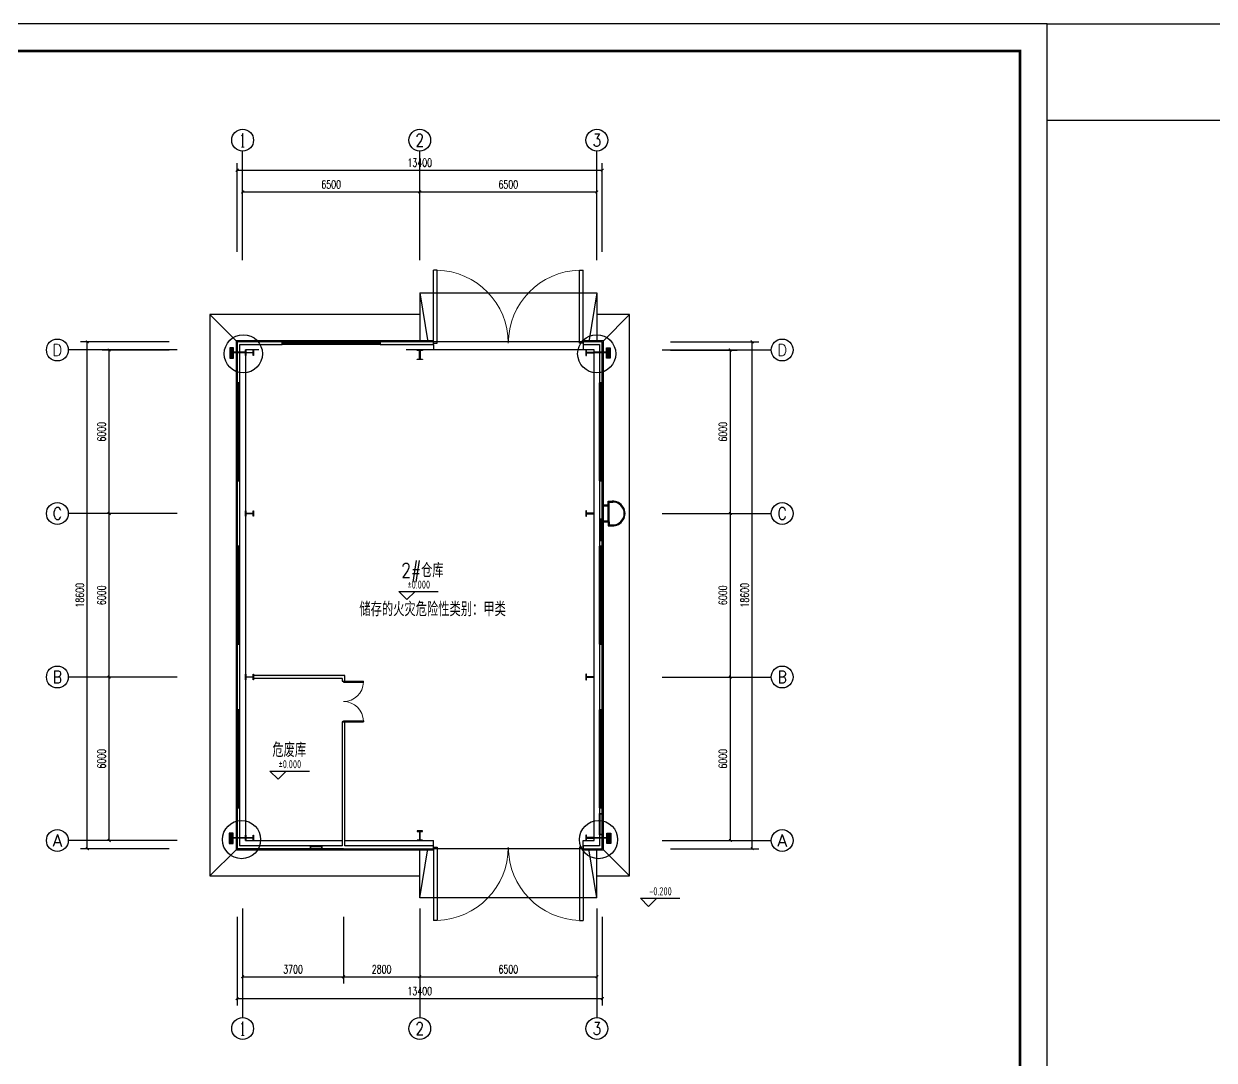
# Model space of a CAD drawing. Extents: x 1151645 to 1632247, y -116298 to 25377.
# Drawn here: x 1299160 to 1342846, y -79629 to -41598 of the extents above; entities that cross this region are included whole.
import ezdxf
from ezdxf.enums import TextEntityAlignment as Align

# ---------------------------------------------------------------- set-up
doc = ezdxf.new("R2010")
doc.units = 0
doc.header["$LTSCALE"] = 1000
doc.header["$MEASUREMENT"] = 0
doc.linetypes.add('CENTER2', pattern=[1.125, 0.75, -0.125, 0.125, -0.125])
doc.layers.get('0').update_dxf_attribs({"linetype": 'CONTINUOUS'})
doc.layers.get('Defpoints').update_dxf_attribs({"linetype": 'CONTINUOUS'})
doc.layers.add('_0', color=7, linetype='CONTINUOUS', lineweight=25)
for name, color, linetype in [('AXIS_TEXT', 7, 'CONTINUOUS'), ('PUB_TITLE', 4, 'CONTINUOUS'), ('WIRE-接地', 4, 'CONTINUOUS'), ('建筑底图', 251, 'CONTINUOUS'), ('电气', 3, 'CONTINUOUS')]:
    doc.layers.add(name, color=color, linetype=linetype)
doc.styles.add('_HZTXT', font='txt.shx', dxfattribs={"width": 0.8, "bigfont": 'HZTXT.shx'})
doc.styles.add('_TCH_AXIS', font='COMPLEX', dxfattribs={"bigfont": 'GBCBIG'})
doc.styles.add('_TCH_DIM', font='sceie.shx', dxfattribs={"bigfont": 'sceic.shx'})
doc.styles.add('_TCH_DIM_T3', font='SIMPLEX', dxfattribs={"width": 0.705882, "bigfont": 'GBCBIG'})
doc.styles.add('COMPLEX', font='COMPLEX')
doc.dimstyles.new('_TCH_ARCH&&100', dxfattribs={"dimtxt": 297.5, "dimasz": 100, "dimexe": 250, "dimexo": 300, "dimgap": 126.25, "dimtad": 1, "dimdec": 0, "dimzin": 0, "dimdsep": 46, "dimtxsty": '_TCH_DIM_T3', "dimblk": 'ARCHTICK', "dimcen": 0.09, "dimclrt": 7, "dimazin": 2, "dimtfac": 1, "dimtdec": 0, "dimtix": 1, "dimtmove": 2, "dimatfit": 3, "dimfxl": 0, "dimtolj": 1, "dimtzin": 0, "dimarcsym": 0})
pattern_1 = [(45, (1250198.068, -108840.04), (22.45064, -22.45064), [])]
pattern_2 = [(45, (1250182.068, -91030.04), (22.45064, -22.45064), [])]

# ---------------------------------------------------------------- blocks, each defined once
blk = doc.blocks.new('_AXISO')
blk.add_circle((0, 0), 0.5)
at = {"layer": 'AXIS_TEXT', "style": 'COMPLEX', "width": 1.041667}
blk.add_attdef('A', text='', height=0.56, dxfattribs=at).set_placement((-0.25, -0.28), (0.25, -0.28), align=Align.FIT)
blk = doc.blocks.new('$DorLib2D$00000002')
for p, q in [((-0.5, 0), (-0.5, 0.4875)), ((-0.475, 0.4875), (-0.5, 0.4875)), ((-0.475, 0), (-0.475, 0.4875)), ((0.475, 0), (0.475, 0.4875)), ((0.475, 0.4875), (0.5, 0.4875)), ((0.5, 0), (0.5, 0.4875)), ((-0.5, 0), (-0.475, 0)), ((0.5, 0), (0.475, 0))]:
    blk.add_line(p, q)
at = {"lineweight": 13}
for centre, start, end in [((-0.4875, 0), 0, 88.53072), ((0.4875, 0), 91.46928, 180)]:
    blk.add_arc(centre, 0.4875, start, end, dxfattribs=at)
blk = doc.blocks.new('$TCHSYS$WIN2D')
for p, q in [((-0.5, 0.5), (0.5, 0.5)), ((-0.5, 0.5), (-0.5, -0.5)), ((0.5, 0.5), (0.5, -0.5)), ((0.5, 0.167), (-0.5, 0.167)), ((0.5, -0.167), (-0.5, -0.167)), ((-0.5, -0.5), (0.5, -0.5))]:
    blk.add_line(p, q)
blk = doc.blocks.new('_ArchTick')
at = {"color": 0, "linetype": 'ByBlock', "const_width": 0.4}
blk.add_lwpolyline([(-0.5, -0.5), (0.5, 0.5)], dxfattribs=at)
blk = doc.blocks.new('*D118')
at = {"layer": 'Defpoints', "color": 0, "transparency": 16777216}
for p in [(1313691, -47768), (1307191, -50268), (1313691, -50268)]:
    blk.add_point(p, dxfattribs=at)
at = {"layer": '建筑底图', "color": 0, "lineweight": -2, "transparency": 16777216}
for p, q in [((1307191, -49968), (1307191, -47518)), ((1313691, -49968), (1313691, -47518)), ((1307191, -47768), (1313691, -47768))]:
    blk.add_line(p, q, dxfattribs=at)
at = {"layer": '建筑底图', "color": 0, "lineweight": -2, "transparency": 16777216, "xscale": 100, "yscale": 100, "zscale": 100, "rotation": 180}
blk.add_blockref('_ArchTick', (1307191, -47768), dxfattribs=at)
at = {"layer": '建筑底图', "color": 0, "lineweight": -2, "transparency": 16777216, "xscale": 100, "yscale": 100, "zscale": 100}
blk.add_blockref('_ArchTick', (1313691, -47768), dxfattribs=at)
at = {"layer": '建筑底图', "color": 7, "transparency": 16777216, "insert": (1310441, -47493), "char_height": 297.5, "attachment_point": 5, "style": '_TCH_DIM_T3'}
blk.add_mtext('\\A1;6500', dxfattribs=at)
blk = doc.blocks.new('*D119')
at = {"layer": 'Defpoints', "color": 0, "transparency": 16777216}
for p in [(1320191, -47768), (1313691, -50268), (1320191, -50268)]:
    blk.add_point(p, dxfattribs=at)
at = {"layer": '建筑底图', "color": 0, "lineweight": -2, "transparency": 16777216}
for p, q in [((1313691, -49968), (1313691, -47518)), ((1320191, -49968), (1320191, -47518)), ((1313691, -47768), (1320191, -47768))]:
    blk.add_line(p, q, dxfattribs=at)
at = {"layer": '建筑底图', "color": 0, "lineweight": -2, "transparency": 16777216, "xscale": 100, "yscale": 100, "zscale": 100, "rotation": 180}
blk.add_blockref('_ArchTick', (1313691, -47768), dxfattribs=at)
at = {"layer": '建筑底图', "color": 0, "lineweight": -2, "transparency": 16777216, "xscale": 100, "yscale": 100, "zscale": 100}
blk.add_blockref('_ArchTick', (1320191, -47768), dxfattribs=at)
at = {"layer": '建筑底图', "color": 7, "transparency": 16777216, "insert": (1316941, -47493), "char_height": 297.5, "attachment_point": 5, "style": '_TCH_DIM_T3'}
blk.add_mtext('\\A1;6500', dxfattribs=at)
blk = doc.blocks.new('*D120')
at = {"layer": 'Defpoints', "color": 0, "transparency": 16777216}
for p in [(1320391, -46968), (1306991, -50268), (1320391, -50268)]:
    blk.add_point(p, dxfattribs=at)
at = {"layer": '建筑底图', "color": 0, "lineweight": -2, "transparency": 16777216}
for p, q in [((1306991, -49968), (1306991, -46718)), ((1320391, -49968), (1320391, -46718)), ((1306991, -46968), (1320391, -46968))]:
    blk.add_line(p, q, dxfattribs=at)
at = {"layer": '建筑底图', "color": 0, "lineweight": -2, "transparency": 16777216, "xscale": 100, "yscale": 100, "zscale": 100, "rotation": 180}
blk.add_blockref('_ArchTick', (1306991, -46968), dxfattribs=at)
at = {"layer": '建筑底图', "color": 0, "lineweight": -2, "transparency": 16777216, "xscale": 100, "yscale": 100, "zscale": 100}
blk.add_blockref('_ArchTick', (1320391, -46968), dxfattribs=at)
at = {"layer": '建筑底图', "color": 7, "transparency": 16777216, "insert": (1313691, -46693), "char_height": 297.5, "attachment_point": 5, "style": '_TCH_DIM_T3'}
blk.add_mtext('\\A1;13400', dxfattribs=at)
blk = doc.blocks.new('*D121')
at = {"layer": 'Defpoints', "color": 0, "transparency": 16777216}
for p in [(1307191, -74068), (1310891, -74068), (1310891, -76568)]:
    blk.add_point(p, dxfattribs=at)
at = {"layer": '建筑底图', "color": 0, "lineweight": -2, "transparency": 16777216}
for p, q in [((1307191, -74368), (1307191, -76818)), ((1310891, -74368), (1310891, -76818)), ((1307191, -76568), (1310891, -76568))]:
    blk.add_line(p, q, dxfattribs=at)
at = {"layer": '建筑底图', "color": 0, "lineweight": -2, "transparency": 16777216, "xscale": 100, "yscale": 100, "zscale": 100, "rotation": 180}
blk.add_blockref('_ArchTick', (1307191, -76568), dxfattribs=at)
at = {"layer": '建筑底图', "color": 0, "lineweight": -2, "transparency": 16777216, "xscale": 100, "yscale": 100, "zscale": 100}
blk.add_blockref('_ArchTick', (1310891, -76568), dxfattribs=at)
at = {"layer": '建筑底图', "color": 7, "transparency": 16777216, "insert": (1309041, -76293), "char_height": 297.5, "attachment_point": 5, "style": '_TCH_DIM_T3'}
blk.add_mtext('\\A1;3700', dxfattribs=at)
blk = doc.blocks.new('*D122')
at = {"layer": 'Defpoints', "color": 0, "transparency": 16777216}
for p in [(1310891, -74068), (1313691, -74068), (1313691, -76568)]:
    blk.add_point(p, dxfattribs=at)
at = {"layer": '建筑底图', "color": 0, "lineweight": -2, "transparency": 16777216}
for p, q in [((1310891, -74368), (1310891, -76818)), ((1313691, -74368), (1313691, -76818)), ((1310891, -76568), (1313691, -76568))]:
    blk.add_line(p, q, dxfattribs=at)
at = {"layer": '建筑底图', "color": 0, "lineweight": -2, "transparency": 16777216, "xscale": 100, "yscale": 100, "zscale": 100, "rotation": 180}
blk.add_blockref('_ArchTick', (1310891, -76568), dxfattribs=at)
at = {"layer": '建筑底图', "color": 0, "lineweight": -2, "transparency": 16777216, "xscale": 100, "yscale": 100, "zscale": 100}
blk.add_blockref('_ArchTick', (1313691, -76568), dxfattribs=at)
at = {"layer": '建筑底图', "color": 7, "transparency": 16777216, "insert": (1312291, -76293), "char_height": 297.5, "attachment_point": 5, "style": '_TCH_DIM_T3'}
blk.add_mtext('\\A1;2800', dxfattribs=at)
blk = doc.blocks.new('*D123')
at = {"layer": 'Defpoints', "color": 0, "transparency": 16777216}
for p in [(1313691, -74068), (1320191, -74068), (1320191, -76568)]:
    blk.add_point(p, dxfattribs=at)
at = {"layer": '建筑底图', "color": 0, "lineweight": -2, "transparency": 16777216}
for p, q in [((1313691, -74368), (1313691, -76818)), ((1320191, -74368), (1320191, -76818)), ((1313691, -76568), (1320191, -76568))]:
    blk.add_line(p, q, dxfattribs=at)
at = {"layer": '建筑底图', "color": 0, "lineweight": -2, "transparency": 16777216, "xscale": 100, "yscale": 100, "zscale": 100, "rotation": 180}
blk.add_blockref('_ArchTick', (1313691, -76568), dxfattribs=at)
at = {"layer": '建筑底图', "color": 0, "lineweight": -2, "transparency": 16777216, "xscale": 100, "yscale": 100, "zscale": 100}
blk.add_blockref('_ArchTick', (1320191, -76568), dxfattribs=at)
at = {"layer": '建筑底图', "color": 7, "transparency": 16777216, "insert": (1316941, -76293), "char_height": 297.5, "attachment_point": 5, "style": '_TCH_DIM_T3'}
blk.add_mtext('\\A1;6500', dxfattribs=at)
blk = doc.blocks.new('*D124')
at = {"layer": 'Defpoints', "color": 0, "transparency": 16777216}
for p in [(1306991, -74068), (1320391, -74068), (1320391, -77368)]:
    blk.add_point(p, dxfattribs=at)
at = {"layer": '建筑底图', "color": 0, "lineweight": -2, "transparency": 16777216}
for p, q in [((1306991, -74368), (1306991, -77618)), ((1320391, -74368), (1320391, -77618)), ((1306991, -77368), (1320391, -77368))]:
    blk.add_line(p, q, dxfattribs=at)
at = {"layer": '建筑底图', "color": 0, "lineweight": -2, "transparency": 16777216, "xscale": 100, "yscale": 100, "zscale": 100, "rotation": 180}
blk.add_blockref('_ArchTick', (1306991, -77368), dxfattribs=at)
at = {"layer": '建筑底图', "color": 0, "lineweight": -2, "transparency": 16777216, "xscale": 100, "yscale": 100, "zscale": 100}
blk.add_blockref('_ArchTick', (1320391, -77368), dxfattribs=at)
at = {"layer": '建筑底图', "color": 7, "transparency": 16777216, "insert": (1313691, -77093), "char_height": 297.5, "attachment_point": 5, "style": '_TCH_DIM_T3'}
blk.add_mtext('\\A1;13400', dxfattribs=at)
blk = doc.blocks.new('*D125')
at = {"layer": 'Defpoints', "color": 0, "transparency": 16777216}
for p in [(1322591, -53568), (1325091, -53568), (1322591, -59568)]:
    blk.add_point(p, dxfattribs=at)
at = {"layer": '建筑底图', "color": 0, "lineweight": -2, "transparency": 16777216}
for p, q in [((1322891, -53568), (1325341, -53568)), ((1325091, -59568), (1325091, -53568)), ((1322891, -59568), (1325341, -59568))]:
    blk.add_line(p, q, dxfattribs=at)
at = {"layer": '建筑底图', "color": 0, "lineweight": -2, "transparency": 16777216, "xscale": 100, "yscale": 100, "zscale": 100}
for p, rotation in [((1325091, -53568), 90), ((1325091, -59568), 270)]:
    blk.add_blockref('_ArchTick', p, dxfattribs=dict(at, rotation=rotation))
at = {"layer": '建筑底图', "color": 7, "transparency": 16777216, "insert": (1324816, -56568), "char_height": 297.5, "attachment_point": 5, "rotation": 90, "style": '_TCH_DIM_T3'}
blk.add_mtext('\\A1;6000', dxfattribs=at)
blk = doc.blocks.new('*D126')
at = {"layer": 'Defpoints', "color": 0, "transparency": 16777216}
for p in [(1322591, -59568), (1325091, -59568), (1322591, -65568)]:
    blk.add_point(p, dxfattribs=at)
at = {"layer": '建筑底图', "color": 0, "lineweight": -2, "transparency": 16777216}
for p, q in [((1322891, -59568), (1325341, -59568)), ((1325091, -65568), (1325091, -59568)), ((1322891, -65568), (1325341, -65568))]:
    blk.add_line(p, q, dxfattribs=at)
at = {"layer": '建筑底图', "color": 0, "lineweight": -2, "transparency": 16777216, "xscale": 100, "yscale": 100, "zscale": 100}
for p, rotation in [((1325091, -59568), 90), ((1325091, -65568), 270)]:
    blk.add_blockref('_ArchTick', p, dxfattribs=dict(at, rotation=rotation))
at = {"layer": '建筑底图', "color": 7, "transparency": 16777216, "insert": (1324816, -62568), "char_height": 297.5, "attachment_point": 5, "rotation": 90, "style": '_TCH_DIM_T3'}
blk.add_mtext('\\A1;6000', dxfattribs=at)
blk = doc.blocks.new('*D127')
at = {"layer": 'Defpoints', "color": 0, "transparency": 16777216}
for p in [(1322591, -65568), (1325091, -65568), (1322591, -71568)]:
    blk.add_point(p, dxfattribs=at)
at = {"layer": '建筑底图', "color": 0, "lineweight": -2, "transparency": 16777216}
for p, q in [((1322891, -65568), (1325341, -65568)), ((1325091, -71568), (1325091, -65568)), ((1322891, -71568), (1325341, -71568))]:
    blk.add_line(p, q, dxfattribs=at)
at = {"layer": '建筑底图', "color": 0, "lineweight": -2, "transparency": 16777216, "xscale": 100, "yscale": 100, "zscale": 100}
for p, rotation in [((1325091, -65568), 90), ((1325091, -71568), 270)]:
    blk.add_blockref('_ArchTick', p, dxfattribs=dict(at, rotation=rotation))
at = {"layer": '建筑底图', "color": 7, "transparency": 16777216, "insert": (1324816, -68568), "char_height": 297.5, "attachment_point": 5, "rotation": 90, "style": '_TCH_DIM_T3'}
blk.add_mtext('\\A1;6000', dxfattribs=at)
blk = doc.blocks.new('*D128')
at = {"layer": 'Defpoints', "color": 0, "transparency": 16777216}
for p in [(1322591, -53268), (1325891, -53268), (1322591, -71868)]:
    blk.add_point(p, dxfattribs=at)
at = {"layer": '建筑底图', "color": 0, "lineweight": -2, "transparency": 16777216}
for p, q in [((1322891, -53268), (1326141, -53268)), ((1325891, -71868), (1325891, -53268)), ((1322891, -71868), (1326141, -71868))]:
    blk.add_line(p, q, dxfattribs=at)
at = {"layer": '建筑底图', "color": 0, "lineweight": -2, "transparency": 16777216, "xscale": 100, "yscale": 100, "zscale": 100}
for p, rotation in [((1325891, -53268), 90), ((1325891, -71868), 270)]:
    blk.add_blockref('_ArchTick', p, dxfattribs=dict(at, rotation=rotation))
at = {"layer": '建筑底图', "color": 7, "transparency": 16777216, "insert": (1325616, -62568), "char_height": 297.5, "attachment_point": 5, "rotation": 90, "style": '_TCH_DIM_T3'}
blk.add_mtext('\\A1;18600', dxfattribs=at)
blk = doc.blocks.new('*D129')
at = {"layer": 'Defpoints', "color": 0, "transparency": 16777216}
for p in [(1302291, -53568), (1304791, -53568), (1304791, -59568)]:
    blk.add_point(p, dxfattribs=at)
at = {"layer": '建筑底图', "color": 0, "lineweight": -2, "transparency": 16777216}
for p, q in [((1304491, -53568), (1302041, -53568)), ((1302291, -59568), (1302291, -53568)), ((1304491, -59568), (1302041, -59568))]:
    blk.add_line(p, q, dxfattribs=at)
at = {"layer": '建筑底图', "color": 0, "lineweight": -2, "transparency": 16777216, "xscale": 100, "yscale": 100, "zscale": 100}
for p, rotation in [((1302291, -53568), 90), ((1302291, -59568), 270)]:
    blk.add_blockref('_ArchTick', p, dxfattribs=dict(at, rotation=rotation))
at = {"layer": '建筑底图', "color": 7, "transparency": 16777216, "insert": (1302016, -56568), "char_height": 297.5, "attachment_point": 5, "rotation": 90, "style": '_TCH_DIM_T3'}
blk.add_mtext('\\A1;6000', dxfattribs=at)
blk = doc.blocks.new('*D130')
at = {"layer": 'Defpoints', "color": 0, "transparency": 16777216}
for p in [(1302291, -59568), (1304791, -59568), (1304791, -65568)]:
    blk.add_point(p, dxfattribs=at)
at = {"layer": '建筑底图', "color": 0, "lineweight": -2, "transparency": 16777216}
for p, q in [((1304491, -59568), (1302041, -59568)), ((1302291, -65568), (1302291, -59568)), ((1304491, -65568), (1302041, -65568))]:
    blk.add_line(p, q, dxfattribs=at)
at = {"layer": '建筑底图', "color": 0, "lineweight": -2, "transparency": 16777216, "xscale": 100, "yscale": 100, "zscale": 100}
for p, rotation in [((1302291, -59568), 90), ((1302291, -65568), 270)]:
    blk.add_blockref('_ArchTick', p, dxfattribs=dict(at, rotation=rotation))
at = {"layer": '建筑底图', "color": 7, "transparency": 16777216, "insert": (1302016, -62568), "char_height": 297.5, "attachment_point": 5, "rotation": 90, "style": '_TCH_DIM_T3'}
blk.add_mtext('\\A1;6000', dxfattribs=at)
blk = doc.blocks.new('*D131')
at = {"layer": 'Defpoints', "color": 0, "transparency": 16777216}
for p in [(1302291, -65568), (1304791, -65568), (1304791, -71568)]:
    blk.add_point(p, dxfattribs=at)
at = {"layer": '建筑底图', "color": 0, "lineweight": -2, "transparency": 16777216}
for p, q in [((1304491, -65568), (1302041, -65568)), ((1302291, -71568), (1302291, -65568)), ((1304491, -71568), (1302041, -71568))]:
    blk.add_line(p, q, dxfattribs=at)
at = {"layer": '建筑底图', "color": 0, "lineweight": -2, "transparency": 16777216, "xscale": 100, "yscale": 100, "zscale": 100}
for p, rotation in [((1302291, -65568), 90), ((1302291, -71568), 270)]:
    blk.add_blockref('_ArchTick', p, dxfattribs=dict(at, rotation=rotation))
at = {"layer": '建筑底图', "color": 7, "transparency": 16777216, "insert": (1302016, -68568), "char_height": 297.5, "attachment_point": 5, "rotation": 90, "style": '_TCH_DIM_T3'}
blk.add_mtext('\\A1;6000', dxfattribs=at)
blk = doc.blocks.new('*D132')
at = {"layer": 'Defpoints', "color": 0, "transparency": 16777216}
for p in [(1301491, -53268), (1304791, -53268), (1304791, -71868)]:
    blk.add_point(p, dxfattribs=at)
at = {"layer": '建筑底图', "color": 0, "lineweight": -2, "transparency": 16777216}
for p, q in [((1304491, -53268), (1301241, -53268)), ((1301491, -71868), (1301491, -53268)), ((1304491, -71868), (1301241, -71868))]:
    blk.add_line(p, q, dxfattribs=at)
at = {"layer": '建筑底图', "color": 0, "lineweight": -2, "transparency": 16777216, "xscale": 100, "yscale": 100, "zscale": 100}
for p, rotation in [((1301491, -53268), 90), ((1301491, -71868), 270)]:
    blk.add_blockref('_ArchTick', p, dxfattribs=dict(at, rotation=rotation))
at = {"layer": '建筑底图', "color": 7, "transparency": 16777216, "insert": (1301216, -62568), "char_height": 297.5, "attachment_point": 5, "rotation": 90, "style": '_TCH_DIM_T3'}
blk.add_mtext('\\A1;18600', dxfattribs=at)

msp = doc.modelspace()

# ---------------------------------------------------------------- hatches: boundary and pattern name
at = {"layer": '建筑底图'}
for points in [[(1306991.2, -53267.7), (1306991.2, -54767.7), (1307021.2, -54737.7), (1307021.2, -53297.7)], [(1308641.2, -53267.7), (1306991.2, -53267.7), (1307021.2, -53297.7), (1308611.2, -53297.7)], [(1308641.2, -53367.7), (1308641.2, -53267.7), (1308611.2, -53297.7), (1308611.2, -53337.7)], [(1314191.2, -53267.7), (1312241.2, -53267.7), (1312271.2, -53297.7), (1314161.2, -53297.7)], [(1312241.2, -53267.7), (1312241.2, -53367.7), (1312271.2, -53337.7), (1312271.2, -53297.7)], [(1314191.2, -53367.7), (1314191.2, -53267.7), (1314161.2, -53297.7), (1314161.2, -53337.7)], [(1320391.2, -53267.7), (1319691.2, -53267.7), (1319721.2, -53297.7), (1320361.2, -53297.7)], [(1319691.2, -53267.7), (1319691.2, -53367.7), (1319721.2, -53337.7), (1319721.2, -53297.7)], [(1320391.2, -54767.7), (1320391.2, -53267.7), (1320361.2, -53297.7), (1320361.2, -54737.7)], [(1307091.2, -54767.7), (1307091.2, -53367.7), (1307061.2, -53337.7), (1307061.2, -54737.7)], [(1307091.2, -53367.7), (1308641.2, -53367.7), (1308611.2, -53337.7), (1307061.2, -53337.7)], [(1307575.2, -53657.7), (1307575.2, -53567.7), (1307591.2, -53567.7), (1307591.2, -53767.7), (1307575.2, -53767.7), (1307575.2, -53677.7), (1307307.2, -53677.7), (1307307.2, -53767.7), (1307291.2, -53767.7), (1307291.2, -53567.7), (1307307.2, -53567.7), (1307307.2, -53657.7)], [(1312241.2, -53367.7), (1314191.2, -53367.7), (1314161.2, -53337.7), (1312271.2, -53337.7)], [(1313681.3, -53583.7), (1313591.3, -53583.7), (1313591.3, -53567.7), (1313791.3, -53567.7), (1313791.3, -53583.7), (1313701.3, -53583.7), (1313701.3, -53901.7), (1313791.3, -53901.7), (1313791.3, -53917.7), (1313591.3, -53917.7), (1313591.3, -53901.7), (1313681.3, -53901.7)], [(1319691.2, -53367.7), (1320291.2, -53367.7), (1320321.2, -53337.7), (1319721.2, -53337.7)], [(1319807.2, -53657.7), (1319807.2, -53567.7), (1319791.2, -53567.7), (1319791.2, -53767.7), (1319807.2, -53767.7), (1319807.2, -53677.7), (1320075.2, -53677.7), (1320075.2, -53767.7), (1320091.2, -53767.7), (1320091.2, -53567.7), (1320075.2, -53567.7), (1320075.2, -53657.7)], [(1320291.2, -53367.7), (1320291.2, -54767.7), (1320321.2, -54737.7), (1320321.2, -53337.7)], [(1306991.2, -54767.7), (1307091.2, -54767.7), (1307061.2, -54737.7), (1307021.2, -54737.7)], [(1320291.2, -54767.7), (1320391.2, -54767.7), (1320361.2, -54737.7), (1320321.2, -54737.7)], [(1307091.2, -58367.7), (1306991.2, -58367.7), (1307021.2, -58397.7), (1307061.2, -58397.7)], [(1306991.2, -58367.7), (1306991.2, -60767.7), (1307021.2, -60737.7), (1307021.2, -58397.7)], [(1307091.2, -60767.7), (1307091.2, -58367.7), (1307061.2, -58397.7), (1307061.2, -60737.7)], [(1320391.2, -58367.7), (1320291.2, -58367.7), (1320321.2, -58397.7), (1320361.2, -58397.7)], [(1320291.2, -58367.7), (1320291.2, -60767.7), (1320321.2, -60737.7), (1320321.2, -58397.7)], [(1320391.2, -60767.7), (1320391.2, -58367.7), (1320361.2, -58397.7), (1320361.2, -60737.7)], [(1307575.2, -59557.7), (1307575.2, -59467.7), (1307591.2, -59467.7), (1307591.2, -59667.7), (1307575.2, -59667.7), (1307575.2, -59577.7), (1307307.2, -59577.7), (1307307.2, -59667.7), (1307291.2, -59667.7), (1307291.2, -59467.7), (1307307.2, -59467.7), (1307307.2, -59557.7)], [(1319807.2, -59557.7), (1319807.2, -59467.7), (1319791.2, -59467.7), (1319791.2, -59667.7), (1319807.2, -59667.7), (1319807.2, -59577.7), (1320075.2, -59577.7), (1320075.2, -59667.7), (1320091.2, -59667.7), (1320091.2, -59467.7), (1320075.2, -59467.7), (1320075.2, -59557.7)], [(1306991.2, -60767.7), (1307091.2, -60767.7), (1307061.2, -60737.7), (1307021.2, -60737.7)], [(1320291.2, -60767.7), (1320391.2, -60767.7), (1320361.2, -60737.7), (1320321.2, -60737.7)], [(1307091.2, -64367.7), (1306991.2, -64367.7), (1307021.2, -64397.7), (1307061.2, -64397.7)], [(1306991.2, -64367.7), (1306991.2, -66767.7), (1307021.2, -66737.7), (1307021.2, -64397.7)], [(1307091.2, -66767.7), (1307091.2, -64367.7), (1307061.2, -64397.7), (1307061.2, -66737.7)], [(1320391.2, -64367.7), (1320291.2, -64367.7), (1320321.2, -64397.7), (1320361.2, -64397.7)], [(1320291.2, -64367.7), (1320291.2, -66767.7), (1320321.2, -66737.7), (1320321.2, -64397.7)], [(1320391.2, -66767.7), (1320391.2, -64367.7), (1320361.2, -64397.7), (1320361.2, -66737.7)], [(1307575.2, -65557.7), (1307575.2, -65467.7), (1307591.2, -65467.7), (1307591.2, -65667.7), (1307575.2, -65667.7), (1307575.2, -65577.7), (1307307.2, -65577.7), (1307307.2, -65667.7), (1307291.2, -65667.7), (1307291.2, -65467.7), (1307307.2, -65467.7), (1307307.2, -65557.7)], [(1310941.2, -65517.7), (1307591.2, -65517.7), (1307591.2, -65547.7), (1310911.2, -65547.7)], [(1307591.2, -65617.7), (1307591.2, -65517.7), (1307621.2, -65517.7), (1307621.2, -65617.7)], [(1310941.2, -65717.7), (1310941.2, -65517.7), (1310921.2, -65537.7), (1310921.2, -65697.7)], [(1319807.2, -65557.7), (1319807.2, -65467.7), (1319791.2, -65467.7), (1319791.2, -65667.7), (1319807.2, -65667.7), (1319807.2, -65577.7), (1320075.2, -65577.7), (1320075.2, -65667.7), (1320091.2, -65667.7), (1320091.2, -65467.7), (1320075.2, -65467.7), (1320075.2, -65557.7)], [(1310841.2, -65617.7), (1307591.2, -65617.7), (1307591.2, -65587.7), (1310871.2, -65587.7)], [(1310841.2, -65617.7), (1310841.2, -65717.7), (1310861.2, -65697.7), (1310861.2, -65597.7)], [(1310841.2, -65717.7), (1310941.2, -65717.7), (1310921.2, -65697.7), (1310861.2, -65697.7)], [(1306991.2, -66767.7), (1307091.2, -66767.7), (1307061.2, -66737.7), (1307021.2, -66737.7)], [(1320291.2, -66767.7), (1320391.2, -66767.7), (1320361.2, -66737.7), (1320321.2, -66737.7)], [(1310941.2, -67217.7), (1310841.2, -67217.7), (1310861.2, -67237.7), (1310921.2, -67237.7)], [(1310841.2, -67217.7), (1310841.2, -71767.7), (1310861.2, -71787.7), (1310861.2, -67237.7)], [(1310941.2, -71767.7), (1310941.2, -67217.7), (1310921.2, -67237.7), (1310921.2, -71787.7)], [(1307091.2, -70367.7), (1306991.2, -70367.7), (1307021.2, -70397.7), (1307061.2, -70397.7)], [(1306991.2, -70367.7), (1306991.2, -71867.7), (1307021.2, -71837.7), (1307021.2, -70397.7)], [(1307091.2, -71767.7), (1307091.2, -70367.7), (1307061.2, -70397.7), (1307061.2, -71797.7)], [(1320391.2, -70367.7), (1320291.2, -70367.7), (1320321.2, -70397.7), (1320361.2, -70397.7)], [(1320291.2, -70367.7), (1320291.2, -71767.7), (1320321.2, -71797.7), (1320321.2, -70397.7)], [(1320391.2, -71867.7), (1320391.2, -70367.7), (1320361.2, -70397.7), (1320361.2, -71837.7)], [(1307575.2, -71457.7), (1307575.2, -71367.7), (1307591.2, -71367.7), (1307591.2, -71567.7), (1307575.2, -71567.7), (1307575.2, -71477.7), (1307307.2, -71477.7), (1307307.2, -71567.7), (1307291.2, -71567.7), (1307291.2, -71367.7), (1307307.2, -71367.7), (1307307.2, -71457.7)], [(1313681.3, -71551.7), (1313591.3, -71551.7), (1313591.3, -71567.7), (1313791.3, -71567.7), (1313791.3, -71551.7), (1313701.3, -71551.7), (1313701.3, -71233.7), (1313791.3, -71233.7), (1313791.3, -71217.7), (1313591.3, -71217.7), (1313591.3, -71233.7), (1313681.3, -71233.7)], [(1319807.2, -71457.7), (1319807.2, -71367.7), (1319791.2, -71367.7), (1319791.2, -71567.7), (1319807.2, -71567.7), (1319807.2, -71477.7), (1320075.2, -71477.7), (1320075.2, -71567.7), (1320091.2, -71567.7), (1320091.2, -71367.7), (1320075.2, -71367.7), (1320075.2, -71457.7)], [(1310891.2, -71867.7), (1306991.2, -71867.7), (1307021.2, -71837.7), (1310891.2, -71837.7)], [(1310841.2, -71767.7), (1307091.2, -71767.7), (1307061.2, -71797.7), (1310871.2, -71797.7)], [(1310891.2, -71867.7), (1314191.2, -71867.7), (1314161.2, -71837.7), (1310891.2, -71837.7)], [(1314191.2, -71767.7), (1310941.2, -71767.7), (1310911.2, -71797.7), (1314161.2, -71797.7)], [(1314191.2, -71867.7), (1314191.2, -71767.7), (1314161.2, -71797.7), (1314161.2, -71837.7)], [(1320291.2, -71767.7), (1319691.2, -71767.7), (1319721.2, -71797.7), (1320321.2, -71797.7)], [(1319691.2, -71767.7), (1319691.2, -71867.7), (1319721.2, -71837.7), (1319721.2, -71797.7)], [(1319691.2, -71867.7), (1320391.2, -71867.7), (1320361.2, -71837.7), (1319721.2, -71837.7)]]:
    msp.add_hatch(color=256, dxfattribs=at).paths.add_polyline_path(points)
at = {"layer": '电气'}
h = msp.add_hatch(dxfattribs=at)
h.set_pattern_fill('ANSI31', color=256, scale=20, angle=270, style=0)
h.set_pattern_definition(pattern_2)
h.paths.add_polyline_path([(1306859.6, -53484.7), (1306717.8, -53484.7), (1306717.8, -53869.6), (1306859.6, -53869.6)])
h = msp.add_hatch(dxfattribs=at)
h.set_pattern_fill('ANSI31', color=256, scale=20, angle=270, style=0)
h.set_pattern_definition(pattern_2)
h.paths.add_polyline_path([(1320542.9, -53484.7), (1320684.8, -53484.7), (1320684.8, -53869.6), (1320542.9, -53869.6)])
h = msp.add_hatch(dxfattribs=at)
h.set_pattern_fill('ANSI31', color=256, scale=20, angle=270, style=0)
h.set_pattern_definition(pattern_1)
h.paths.add_polyline_path([(1306843.6, -71294.7), (1306701.8, -71294.7), (1306701.8, -71679.6), (1306843.6, -71679.6)])
h = msp.add_hatch(dxfattribs=at)
h.set_pattern_fill('ANSI31', color=256, scale=20, angle=270, style=0)
h.set_pattern_definition(pattern_1)
h.paths.add_polyline_path([(1320558.9, -71294.7), (1320700.8, -71294.7), (1320700.8, -71679.6), (1320558.9, -71679.6)])

# ---------------------------------------------------------------- linework, layer by layer
at = {"layer": '_0', "color": 0}
msp.add_lwpolyline([(1336718.8, -41598.1), (1343131.1, -41598.1), (1343131.1, -45151.5), (1336718.8, -45151.5)], close=True, dxfattribs=at)
at = {"layer": 'PUB_TITLE', "color": 4}
msp.add_lwpolyline([(1252618.8, -100998.1), (1336718.8, -100998.1), (1336718.8, -41598.1), (1252618.8, -41598.1)], close=True, dxfattribs=at)
at = {"layer": 'PUB_TITLE', "color": 4, "const_width": 100}
msp.add_lwpolyline([(1255118.8, -99998.1), (1335718.8, -99998.1), (1335718.8, -42598.1), (1255118.8, -42598.1)], close=True, dxfattribs=at)
at = {"layer": 'WIRE-接地', "linetype": 'CENTER2', "const_width": 70}
for points in [[(1307327.3, -53657.7), (1306859.6, -53657.7)], [(1320075.2, -53657.7), (1320542.9, -53657.7)], [(1307311.3, -71467.7), (1306843.6, -71467.7)], [(1320091.2, -71467.7), (1320558.9, -71467.7)]]:
    msp.add_lwpolyline(points, dxfattribs=at)
at = {"layer": '建筑底图'}
for p, q in [((1307191.2, -50267.7), (1307191.2, -46267.7)), ((1313691.2, -50267.7), (1313691.2, -46267.7)), ((1320191.2, -50267.7), (1320191.2, -46267.7)), ((1313691.2, -51467.7), (1320191.2, -51467.7)), ((1313691.2, -51467.7), (1313991.2, -53267.7)), ((1313691.2, -51467.7), (1313691.2, -53267.7)), ((1320191.2, -51467.7), (1319891.2, -53267.7)), ((1320191.2, -51467.7), (1320191.2, -53267.7)), ((1306951.2, -53227.7), (1305991.2, -52267.7)), ((1320431.2, -53227.7), (1321391.2, -52267.7)), ((1306991.2, -53267.7), (1306991.2, -54767.7)), ((1308641.2, -53267.7), (1306991.2, -53267.7)), ((1308641.2, -53367.7), (1308641.2, -53267.7)), ((1314191.2, -53267.7), (1312241.2, -53267.7)), ((1312241.2, -53267.7), (1312241.2, -53367.7)), ((1314191.2, -53267.7), (1314191.2, -53227.7)), ((1319691.2, -53267.7), (1314191.2, -53267.7)), ((1314191.2, -53367.7), (1314191.2, -53267.7)), ((1319691.2, -53267.7), (1319691.2, -53227.7)), ((1320391.2, -53267.7), (1319691.2, -53267.7)), ((1319691.2, -53267.7), (1319691.2, -53367.7)), ((1320391.2, -54767.7), (1320391.2, -53267.7)), ((1304791.2, -53567.7), (1300791.2, -53567.7)), ((1307091.2, -54767.7), (1307091.2, -53367.7)), ((1307091.2, -53367.7), (1308641.2, -53367.7)), ((1312241.2, -53367.7), (1314191.2, -53367.7)), ((1314191.2, -53367.7), (1314191.2, -53567.7)), ((1319691.2, -53367.7), (1319691.2, -53567.7)), ((1319691.2, -53367.7), (1320291.2, -53367.7)), ((1320291.2, -53367.7), (1320291.2, -54767.7)), ((1322591.2, -53567.7), (1326591.2, -53567.7)), ((1306991.2, -54767.7), (1307091.2, -54767.7)), ((1320291.2, -54767.7), (1320391.2, -54767.7)), ((1307091.2, -58367.7), (1306991.2, -58367.7)), ((1306991.2, -58367.7), (1306991.2, -60767.7)), ((1307091.2, -60767.7), (1307091.2, -58367.7)), ((1320391.2, -58367.7), (1320291.2, -58367.7)), ((1320291.2, -58367.7), (1320291.2, -60767.7)), ((1320391.2, -60767.7), (1320391.2, -58367.7)), ((1320611.2, -59118.7), (1320791.2, -59118.7)), ((1320611.2, -59267.7), (1320611.2, -59118.7)), ((1320641.2, -59147.7), (1320776.4, -59147.7)), ((1320641.2, -59267.7), (1320641.2, -59147.7)), ((1304791.2, -59567.7), (1300791.2, -59567.7)), ((1322591.2, -59567.7), (1326591.2, -59567.7)), ((1320611.2, -59867.7), (1320611.2, -60016.7)), ((1320611.2, -60016.7), (1320791.2, -60016.7)), ((1320641.2, -59867.7), (1320641.2, -59987.7)), ((1320641.2, -59987.7), (1320776.4, -59987.7)), ((1306991.2, -60767.7), (1307091.2, -60767.7)), ((1320291.2, -60767.7), (1320391.2, -60767.7)), ((1313221.5, -62729), (1312921.5, -62429)), ((1312921.5, -62429), (1314371.5, -62429)), ((1313221.5, -62729), (1313521.5, -62429)), ((1307091.2, -64367.7), (1306991.2, -64367.7)), ((1306991.2, -64367.7), (1306991.2, -66767.7)), ((1307091.2, -66767.7), (1307091.2, -64367.7)), ((1320391.2, -64367.7), (1320291.2, -64367.7)), ((1320291.2, -64367.7), (1320291.2, -66767.7)), ((1320391.2, -66767.7), (1320391.2, -64367.7)), ((1310941.2, -65517.7), (1307591.2, -65517.7)), ((1307591.2, -65617.7), (1307591.2, -65517.7)), ((1310941.2, -65717.7), (1310941.2, -65517.7)), ((1304791.2, -65567.7), (1300791.2, -65567.7)), ((1310841.2, -65617.7), (1307591.2, -65617.7)), ((1310841.2, -65617.7), (1310841.2, -65717.7)), ((1310841.2, -65717.7), (1310941.2, -65717.7)), ((1322591.2, -65567.7), (1326591.2, -65567.7)), ((1306991.2, -66767.7), (1307091.2, -66767.7)), ((1320291.2, -66767.7), (1320391.2, -66767.7)), ((1310941.2, -67217.7), (1310841.2, -67217.7)), ((1310841.2, -67217.7), (1310841.2, -71767.7)), ((1310941.2, -71767.7), (1310941.2, -67217.7)), ((1308490.5, -69320.3), (1308190.5, -69020.3)), ((1308190.5, -69020.3), (1309640.5, -69020.3)), ((1308490.5, -69320.3), (1308790.5, -69020.3)), ((1307091.2, -70367.7), (1306991.2, -70367.7)), ((1306991.2, -70367.7), (1306991.2, -71867.7)), ((1307091.2, -71767.7), (1307091.2, -70367.7)), ((1320391.2, -70367.7), (1320291.2, -70367.7)), ((1320291.2, -70367.7), (1320291.2, -71767.7)), ((1320391.2, -71867.7), (1320391.2, -70367.7)), ((1304791.2, -71567.7), (1300791.2, -71567.7)), ((1314191.2, -71767.7), (1314191.2, -71567.7)), ((1319691.2, -71767.7), (1319691.2, -71567.7)), ((1322591.2, -71567.7), (1326591.2, -71567.7)), ((1305991.2, -72867.7), (1306951.2, -71907.7)), ((1310891.2, -71867.7), (1306991.2, -71867.7)), ((1310841.2, -71767.7), (1307091.2, -71767.7)), ((1310891.2, -71867.7), (1314191.2, -71867.7)), ((1314191.2, -71767.7), (1310941.2, -71767.7)), ((1313691.2, -73667.7), (1313991.2, -71867.7)), ((1313691.2, -73667.7), (1313691.2, -71867.7)), ((1314191.2, -71867.7), (1314191.2, -71767.7)), ((1314191.2, -71867.7), (1314191.2, -71907.7)), ((1319691.2, -71867.7), (1314191.2, -71867.7)), ((1320291.2, -71767.7), (1319691.2, -71767.7)), ((1319691.2, -71767.7), (1319691.2, -71867.7)), ((1319691.2, -71867.7), (1319691.2, -71907.7)), ((1319691.2, -71867.7), (1320391.2, -71867.7)), ((1320191.2, -73667.7), (1319891.2, -71867.7)), ((1320191.2, -73667.7), (1320191.2, -71867.7)), ((1321391.2, -72867.7), (1320431.2, -71907.7)), ((1320191.2, -73667.7), (1313691.2, -73667.7)), ((1322089.8, -73984.2), (1321789.8, -73684.2)), ((1321789.8, -73684.2), (1323239.8, -73684.2)), ((1322089.8, -73984.2), (1322389.8, -73684.2)), ((1307191.2, -74067.7), (1307191.2, -78067.7)), ((1313691.2, -74067.7), (1313691.2, -78067.7)), ((1320191.2, -74067.7), (1320191.2, -78067.7))]:
    msp.add_line(p, q, dxfattribs=at)
for points in [[(1313691.2, -52267.7), (1305991.2, -52267.7), (1305991.2, -72867.7), (1313691.2, -72867.7)], [(1320191.2, -72867.7), (1321391.2, -72867.7), (1321391.2, -52267.7), (1320191.2, -52267.7)], [(1314191.2, -53227.7), (1306951.2, -53227.7), (1306951.2, -71907.7), (1314191.2, -71907.7)], [(1319691.2, -71907.7), (1320431.2, -71907.7), (1320431.2, -53227.7), (1319691.2, -53227.7)], [(1307791.2, -53567.7), (1307291.2, -53567.7), (1307291.2, -71567.7), (1310841.2, -71567.7)], [(1319691.2, -71567.7), (1320091.2, -71567.7), (1320091.2, -53567.7), (1313191.2, -53567.7)], [(1320391.2, -59867.7), (1320641.2, -59867.7), (1320641.2, -59267.7), (1320391.2, -59267.7)], [(1320391.2, -59837.7), (1320611.2, -59837.7), (1320611.2, -59297.7), (1320391.2, -59297.7)], [(1320391.2, -60560.2), (1320391.2, -59775.2), (1320291.2, -59775.2), (1320291.2, -60560.2), (1320391.2, -60560.2)], [(1320391.2, -70575.2), (1320391.2, -71360.2), (1320291.2, -71360.2), (1320291.2, -70575.2), (1320391.2, -70575.2)], [(1310941.2, -71567.7), (1314191.2, -71567.7)], [(1310111.2, -71767.7), (1309671.2, -71767.7), (1309671.2, -71867.7), (1310111.2, -71867.7), (1310111.2, -71767.7)]]:
    msp.add_lwpolyline(points, dxfattribs=at)
for points in [[(1307291.2, -53767.7), (1307291.2, -53567.7), (1307307.2, -53567.7), (1307307.2, -53657.7), (1307575.2, -53657.7), (1307575.2, -53567.7), (1307591.2, -53567.7), (1307591.2, -53767.7), (1307575.2, -53767.7), (1307575.2, -53677.7), (1307307.2, -53677.7), (1307307.2, -53767.7)], [(1313791.3, -53917.7), (1313591.3, -53917.7), (1313591.3, -53901.7), (1313681.3, -53901.7), (1313681.3, -53583.7), (1313591.3, -53583.7), (1313591.3, -53567.7), (1313791.3, -53567.7), (1313791.3, -53583.7), (1313701.3, -53583.7), (1313701.3, -53901.7), (1313791.3, -53901.7)], [(1320091.2, -53767.7), (1320091.2, -53567.7), (1320075.2, -53567.7), (1320075.2, -53657.7), (1319807.2, -53657.7), (1319807.2, -53567.7), (1319791.2, -53567.7), (1319791.2, -53767.7), (1319807.2, -53767.7), (1319807.2, -53677.7), (1320075.2, -53677.7), (1320075.2, -53767.7)], [(1307291.2, -59667.7), (1307291.2, -59467.7), (1307307.2, -59467.7), (1307307.2, -59557.7), (1307575.2, -59557.7), (1307575.2, -59467.7), (1307591.2, -59467.7), (1307591.2, -59667.7), (1307575.2, -59667.7), (1307575.2, -59577.7), (1307307.2, -59577.7), (1307307.2, -59667.7)], [(1320091.2, -59667.7), (1320091.2, -59467.7), (1320075.2, -59467.7), (1320075.2, -59557.7), (1319807.2, -59557.7), (1319807.2, -59467.7), (1319791.2, -59467.7), (1319791.2, -59667.7), (1319807.2, -59667.7), (1319807.2, -59577.7), (1320075.2, -59577.7), (1320075.2, -59667.7)], [(1320376.2, -60545.2), (1320376.2, -59790.2), (1320306.2, -59790.2), (1320306.2, -60545.2)], [(1307291.2, -65667.7), (1307291.2, -65467.7), (1307307.2, -65467.7), (1307307.2, -65557.7), (1307575.2, -65557.7), (1307575.2, -65467.7), (1307591.2, -65467.7), (1307591.2, -65667.7), (1307575.2, -65667.7), (1307575.2, -65577.7), (1307307.2, -65577.7), (1307307.2, -65667.7)], [(1320091.2, -65667.7), (1320091.2, -65467.7), (1320075.2, -65467.7), (1320075.2, -65557.7), (1319807.2, -65557.7), (1319807.2, -65467.7), (1319791.2, -65467.7), (1319791.2, -65667.7), (1319807.2, -65667.7), (1319807.2, -65577.7), (1320075.2, -65577.7), (1320075.2, -65667.7)], [(1320376.2, -70590.2), (1320376.2, -71345.2), (1320306.2, -71345.2), (1320306.2, -70590.2)], [(1307291.2, -71567.7), (1307291.2, -71367.7), (1307307.2, -71367.7), (1307307.2, -71457.7), (1307575.2, -71457.7), (1307575.2, -71367.7), (1307591.2, -71367.7), (1307591.2, -71567.7), (1307575.2, -71567.7), (1307575.2, -71477.7), (1307307.2, -71477.7), (1307307.2, -71567.7)], [(1313791.3, -71217.7), (1313591.3, -71217.7), (1313591.3, -71233.7), (1313681.3, -71233.7), (1313681.3, -71551.7), (1313591.3, -71551.7), (1313591.3, -71567.7), (1313791.3, -71567.7), (1313791.3, -71551.7), (1313701.3, -71551.7), (1313701.3, -71233.7), (1313791.3, -71233.7)], [(1320091.2, -71567.7), (1320091.2, -71367.7), (1320075.2, -71367.7), (1320075.2, -71457.7), (1319807.2, -71457.7), (1319807.2, -71367.7), (1319791.2, -71367.7), (1319791.2, -71567.7), (1319807.2, -71567.7), (1319807.2, -71477.7), (1320075.2, -71477.7), (1320075.2, -71567.7)], [(1310096.2, -71782.7), (1309686.2, -71782.7), (1309686.2, -71852.7), (1310096.2, -71852.7)]]:
    msp.add_lwpolyline(points, close=True, dxfattribs=at)
for radius, start, end in [(450, 266.17745, 93.82255), (420, 270, 90)]:
    msp.add_arc((1320776.4, -59567.7), radius, start, end, dxfattribs=at)
at = {"layer": '电气'}
for points in [[(1306859.6, -53484.7), (1306717.8, -53484.7), (1306717.8, -53869.6), (1306859.6, -53869.6)], [(1320542.9, -53484.7), (1320684.8, -53484.7), (1320684.8, -53869.6), (1320542.9, -53869.6)], [(1306843.6, -71294.7), (1306701.8, -71294.7), (1306701.8, -71679.6), (1306843.6, -71679.6)], [(1320558.9, -71294.7), (1320700.8, -71294.7), (1320700.8, -71679.6), (1320558.9, -71679.6)]]:
    msp.add_lwpolyline(points, close=True, dxfattribs=at)
for centre in [(1307216.8, -53707.5), (1320185.7, -53707.5), (1307151.1, -71533.7), (1320251.5, -71533.7)]:
    msp.add_circle(centre, 701.2, dxfattribs=at)

# ---------------------------------------------------------------- block references
at = {"layer": '建筑底图'}
ref = msp.add_blockref('_AXISO', (1307191.2, -45867.7), dxfattribs=dict(at, xscale=800, yscale=800, zscale=800))
ref.add_attrib('A', '1', dxfattribs={"layer": 'AXIS_TEXT', "color": 0, "height": 514.7, "style": '_TCH_AXIS'}).set_placement((1307080.9, -46125.1), (1307301.5, -46125.1), align=Align.FIT)
ref = msp.add_blockref('_AXISO', (1313691.2, -45867.7), dxfattribs=dict(at, xscale=800, yscale=800, zscale=800))
ref.add_attrib('A', '2', dxfattribs={"layer": 'AXIS_TEXT', "color": 0, "height": 465.9, "style": '_TCH_AXIS'}).set_placement((1313535.9, -46100.7), (1313846.5, -46100.7), align=Align.FIT)
ref = msp.add_blockref('_AXISO', (1320191.2, -45867.7), dxfattribs=dict(at, xscale=800, yscale=800, zscale=800))
ref.add_attrib('A', '3', dxfattribs={"layer": 'AXIS_TEXT', "color": 0, "height": 465.9, "style": '_TCH_AXIS'}).set_placement((1320035.9, -46100.7), (1320346.5, -46100.7), align=Align.FIT)
for name, p, xscale, yscale, zscale, rotation in [('$DorLib2D$00000002', (1316941.2, -53317.7), -5500, -5500, -5500, 180), ('$TCHSYS$WIN2D', (1310441.2, -53317.7), 3600, 100, 3600, 180), ('$TCHSYS$WIN2D', (1307041.2, -56567.7), 3600, -100, 3600, 90), ('$TCHSYS$WIN2D', (1320341.2, -56567.7), 3600, 100, 3600, 90), ('$TCHSYS$WIN2D', (1307041.2, -62567.7), 3600, -100, 3600, 90), ('$TCHSYS$WIN2D', (1320341.2, -62567.7), 3600, 100, 3600, 90), ('$DorLib2D$00000002', (1310891.2, -66467.7), 1500, 1500, 1500, 270), ('$TCHSYS$WIN2D', (1307041.2, -68567.7), 3600, -100, 3600, 90), ('$TCHSYS$WIN2D', (1320341.2, -68567.7), 3600, 100, 3600, 90), ('$DorLib2D$00000002', (1316941.2, -71817.7), 5500, 5500, 5500, 180)]:
    msp.add_blockref(name, p, dxfattribs=dict(at, xscale=xscale, yscale=yscale, zscale=zscale, rotation=rotation))
ref = msp.add_blockref('_AXISO', (1300391.2, -53567.7), dxfattribs=dict(at, xscale=800, yscale=800, zscale=800))
ref.add_attrib('A', 'D', dxfattribs={"layer": 'AXIS_TEXT', "color": 0, "height": 425.2, "style": '_TCH_AXIS', "width": 1.058824}).set_placement((1300209, -53780.3), (1300573.4, -53780.3), align=Align.FIT)
ref = msp.add_blockref('_AXISO', (1326991.2, -53567.7), dxfattribs=dict(at, xscale=800, yscale=800, zscale=800))
ref.add_attrib('A', 'D', dxfattribs={"layer": 'AXIS_TEXT', "color": 0, "height": 425.2, "style": '_TCH_AXIS', "width": 1.058824}).set_placement((1326809, -53780.3), (1327173.4, -53780.3), align=Align.FIT)
ref = msp.add_blockref('_AXISO', (1300391.2, -59567.7), dxfattribs=dict(at, xscale=800, yscale=800, zscale=800))
ref.add_attrib('A', 'C', dxfattribs={"layer": 'AXIS_TEXT', "color": 0, "height": 435.3, "style": '_TCH_AXIS', "width": 1.133333}).set_placement((1300215, -59785.4), (1300567.4, -59785.4), align=Align.FIT)
ref = msp.add_blockref('_AXISO', (1326991.2, -59567.7), dxfattribs=dict(at, xscale=800, yscale=800, zscale=800))
ref.add_attrib('A', 'C', dxfattribs={"layer": 'AXIS_TEXT', "color": 0, "height": 435.3, "style": '_TCH_AXIS', "width": 1.133333}).set_placement((1326815, -59785.4), (1327167.4, -59785.4), align=Align.FIT)
ref = msp.add_blockref('_AXISO', (1300391.2, -65567.7), dxfattribs=dict(at, xscale=800, yscale=800, zscale=800))
ref.add_attrib('A', 'B', dxfattribs={"layer": 'AXIS_TEXT', "color": 0, "height": 455.7, "style": '_TCH_AXIS', "width": 0.882353}).set_placement((1300228.5, -65795.6), (1300554, -65795.6), align=Align.FIT)
ref = msp.add_blockref('_AXISO', (1326991.2, -65567.7), dxfattribs=dict(at, xscale=800, yscale=800, zscale=800))
ref.add_attrib('A', 'B', dxfattribs={"layer": 'AXIS_TEXT', "color": 0, "height": 455.7, "style": '_TCH_AXIS', "width": 0.882353}).set_placement((1326828.5, -65795.6), (1327154, -65795.6), align=Align.FIT)
ref = msp.add_blockref('_AXISO', (1300391.2, -71567.7), dxfattribs=dict(at, xscale=800, yscale=800, zscale=800))
ref.add_attrib('A', 'A', dxfattribs={"layer": 'AXIS_TEXT', "color": 0, "height": 435.3, "style": '_TCH_AXIS', "width": 0.944444}).set_placement((1300215, -71785.4), (1300567.4, -71785.4), align=Align.FIT)
ref = msp.add_blockref('_AXISO', (1326991.2, -71567.7), dxfattribs=dict(at, xscale=800, yscale=800, zscale=800))
ref.add_attrib('A', 'A', dxfattribs={"layer": 'AXIS_TEXT', "color": 0, "height": 435.3, "style": '_TCH_AXIS', "width": 0.944444}).set_placement((1326815, -71785.4), (1327167.4, -71785.4), align=Align.FIT)
ref = msp.add_blockref('_AXISO', (1307191.2, -78467.7), dxfattribs=dict(at, xscale=800, yscale=800, zscale=800))
ref.add_attrib('A', '1', dxfattribs={"layer": 'AXIS_TEXT', "color": 0, "height": 514.7, "style": '_TCH_AXIS'}).set_placement((1307080.9, -78725.1), (1307301.5, -78725.1), align=Align.FIT)
ref = msp.add_blockref('_AXISO', (1313691.2, -78467.7), dxfattribs=dict(at, xscale=800, yscale=800, zscale=800))
ref.add_attrib('A', '2', dxfattribs={"layer": 'AXIS_TEXT', "color": 0, "height": 465.9, "style": '_TCH_AXIS'}).set_placement((1313535.9, -78700.7), (1313846.5, -78700.7), align=Align.FIT)
ref = msp.add_blockref('_AXISO', (1320191.2, -78467.7), dxfattribs=dict(at, xscale=800, yscale=800, zscale=800))
ref.add_attrib('A', '3', dxfattribs={"layer": 'AXIS_TEXT', "color": 0, "height": 465.9, "style": '_TCH_AXIS'}).set_placement((1320035.9, -78700.7), (1320346.5, -78700.7), align=Align.FIT)

# ---------------------------------------------------------------- texts
for s, height, style, width, p in [('2#仓库', 517.24, '_HZTXT', 0.8, (1313011.8, -61912.1)), ('%%P0.000', 297.5, '_TCH_DIM', 0.705882, (1313241.5, -62324)), ('储存的火灾危险性类别：甲类', 517.241, '_HZTXT', 0.8, (1311473, -63337.1)), ('危废库', 517.24, '_HZTXT', 0.8, (1308280.9, -68503.4)), ('%%P0.000', 297.5, '_TCH_DIM', 0.705882, (1308510.5, -68915.3)), ('-0.200', 297.5, '_TCH_DIM', 0.705882, (1322109.8, -73579.2))]:
    msp.add_text(s, height=height, dxfattribs=dict(at, style=style, width=width)).set_placement(p)

# ---------------------------------------------------------------- dimensions: what is measured, and where the dimension line sits
for p1, p2, distance, picture, middle in [((1306991.2, -50267.7), (1320391.2, -50267.7), 3300, '*D120', (1313691.2, -46692.7)), ((1307191.2, -50267.7), (1313691.2, -50267.7), 2500, '*D118', (1310441.2, -47492.7)), ((1313691.2, -50267.7), (1320191.2, -50267.7), 2500, '*D119', (1316941.2, -47492.7)), ((1304791.2, -71867.7), (1304791.2, -53267.7), 3300, '*D132', (1301216.2, -62567.7)), ((1322591.2, -71867.7), (1322591.2, -53267.7), -3300, '*D128', (1325616.2, -62567.7)), ((1304791.2, -59567.7), (1304791.2, -53567.7), 2500, '*D129', (1302016.2, -56567.7)), ((1322591.2, -59567.7), (1322591.2, -53567.7), -2500, '*D125', (1324816.2, -56567.7)), ((1304791.2, -65567.7), (1304791.2, -59567.7), 2500, '*D130', (1302016.2, -62567.7)), ((1322591.2, -65567.7), (1322591.2, -59567.7), -2500, '*D126', (1324816.2, -62567.7)), ((1304791.2, -71567.7), (1304791.2, -65567.7), 2500, '*D131', (1302016.2, -68567.7)), ((1322591.2, -71567.7), (1322591.2, -65567.7), -2500, '*D127', (1324816.2, -68567.7)), ((1306991.2, -74067.7), (1320391.2, -74067.7), -3300, '*D124', (1313691.2, -77092.7)), ((1307191.2, -74067.7), (1310891.2, -74067.7), -2500, '*D121', (1309041.2, -76292.7)), ((1310891.2, -74067.7), (1313691.2, -74067.7), -2500, '*D122', (1312291.2, -76292.7)), ((1313691.2, -74067.7), (1320191.2, -74067.7), -2500, '*D123', (1316941.2, -76292.7))]:
    dim = msp.add_aligned_dim(p1=p1, p2=p2, distance=distance, dimstyle='_TCH_ARCH&&100', dxfattribs=at)
    dim.commit()
    dim.dimension.update_dxf_attribs({"geometry": picture, "text_midpoint": middle})

doc.saveas('drawing.dxf')
